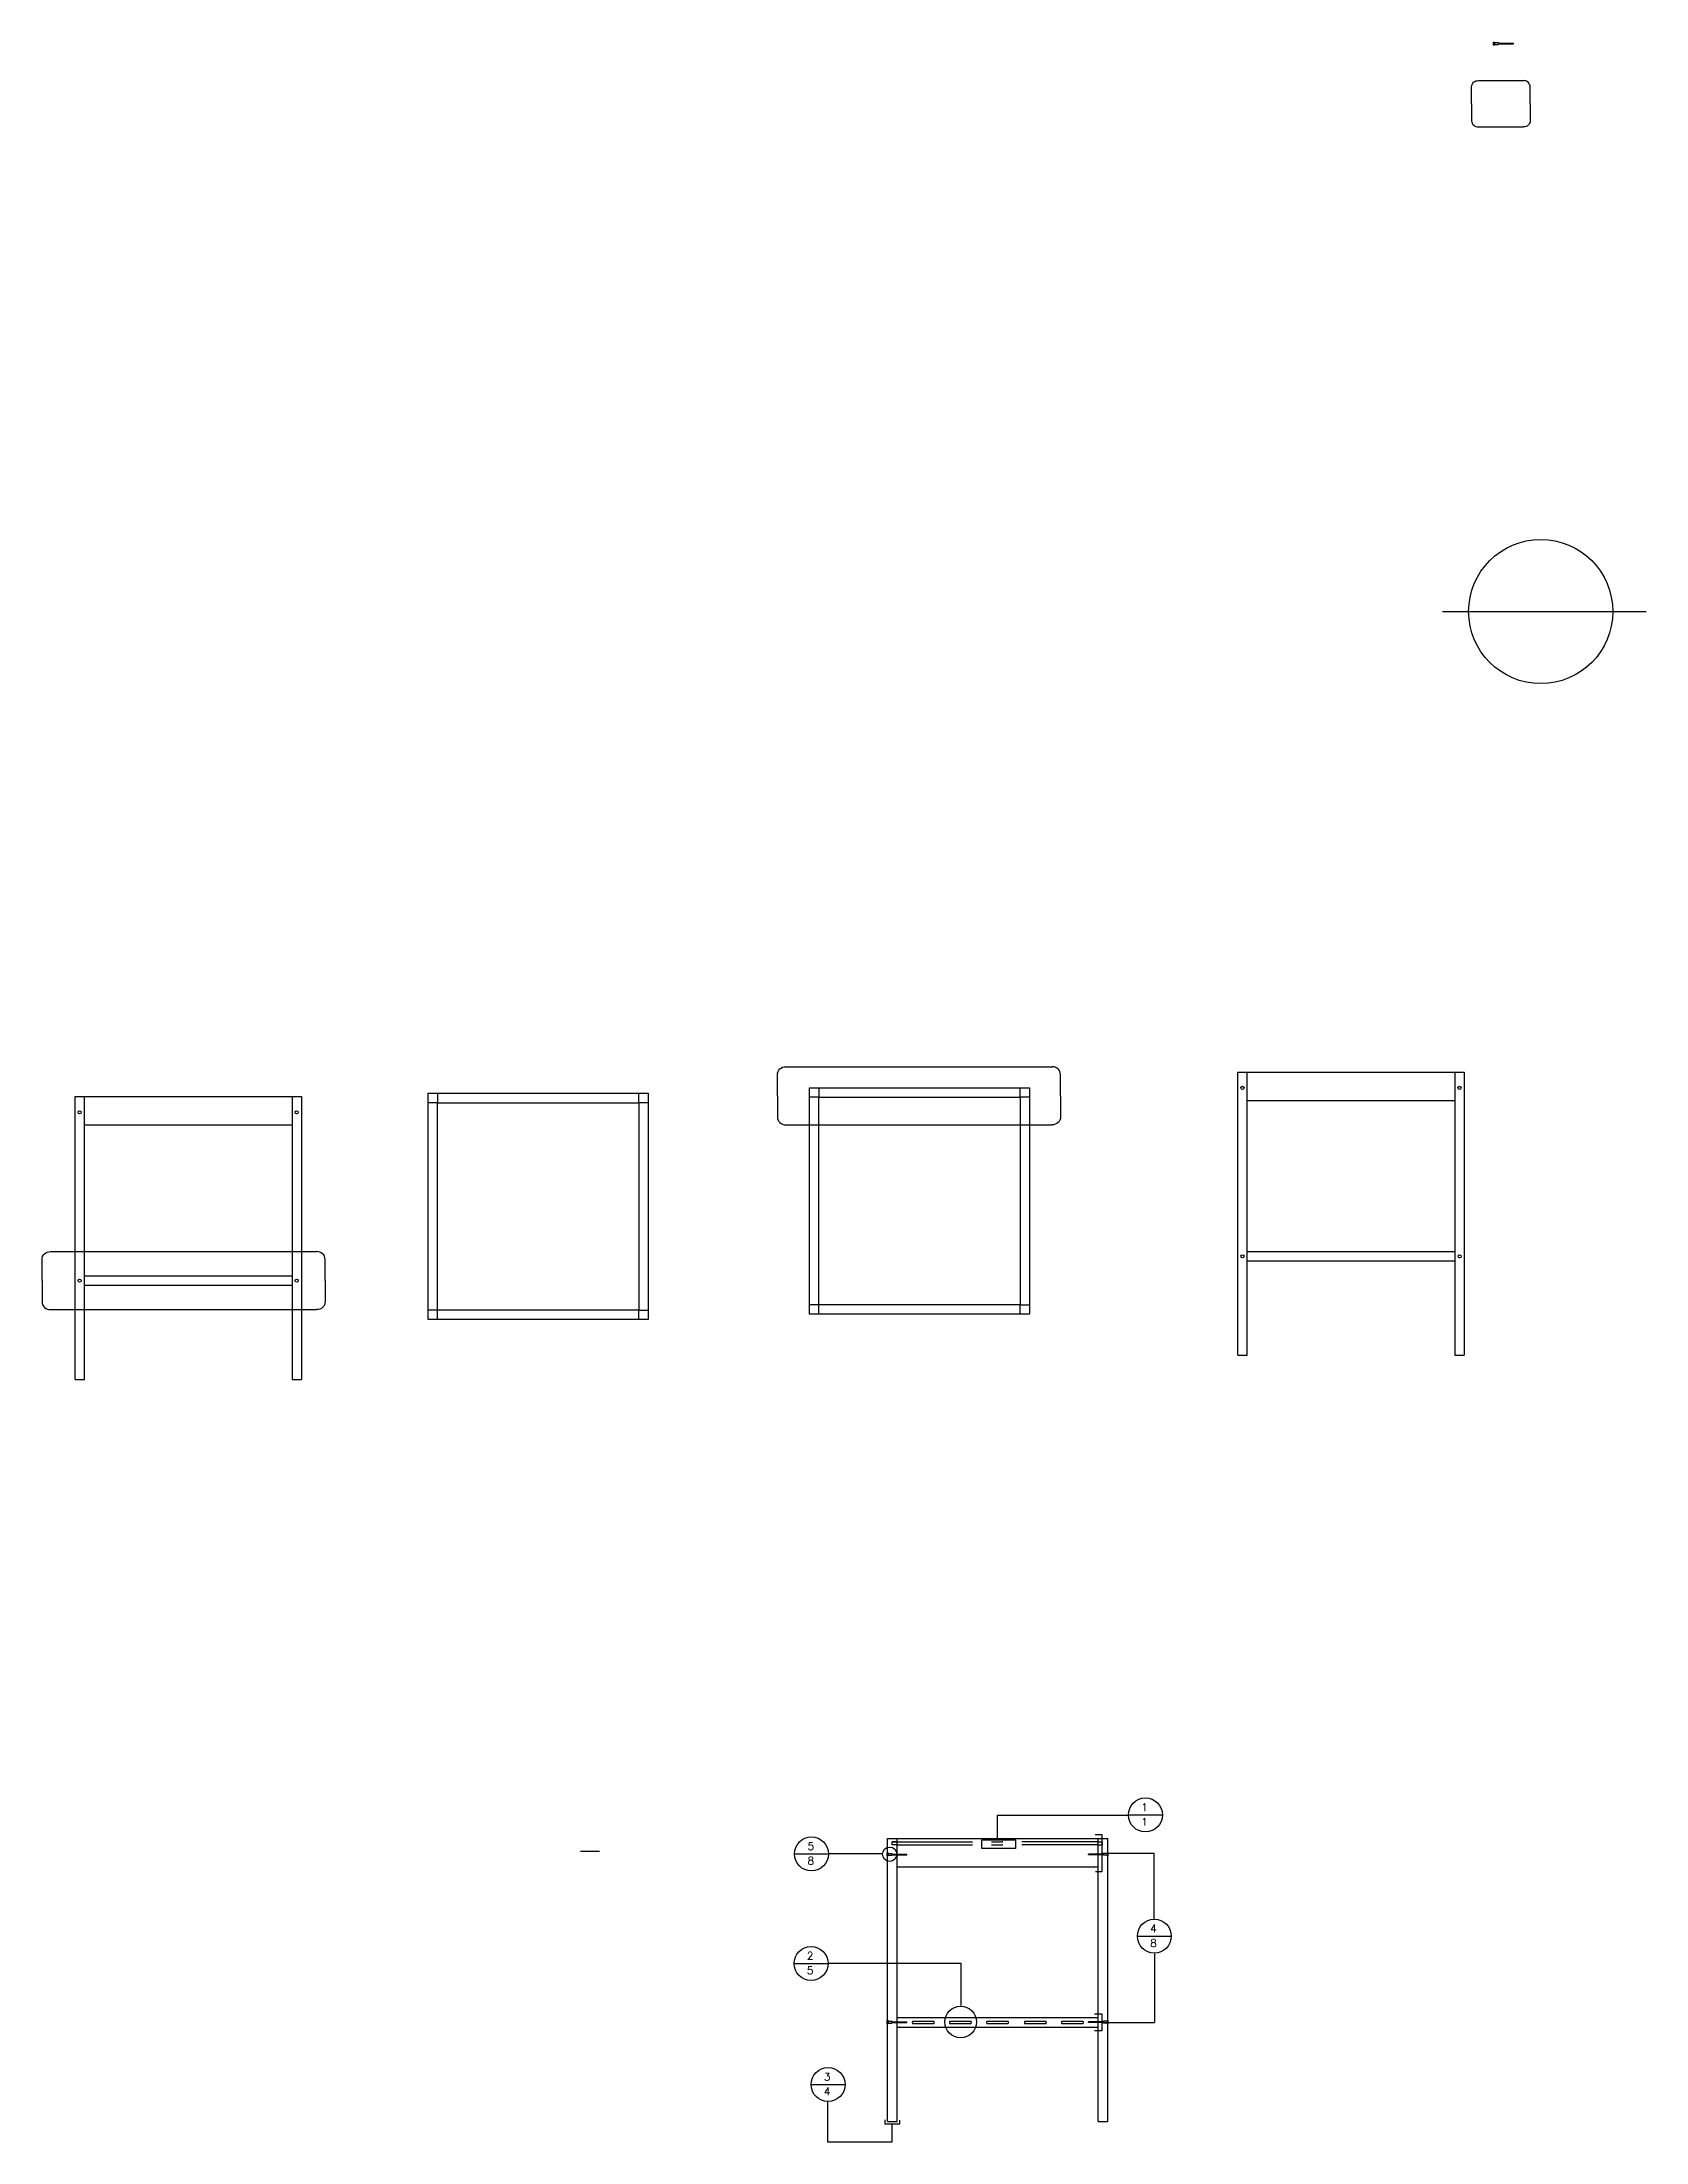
# Model space of a CAD drawing. Header units: millimetres. Extents: x -863 to 1110, y -422 to 583.
# Drawn here: x -304.9 to -49.9, y 231.4 to 565.4 of the extents above; entities that cross this region are included whole.
import ezdxf
from ezdxf.enums import TextEntityAlignment as Align

# ---------------------------------------------------------------- set-up
doc = ezdxf.new("R2010")
doc.units = ezdxf.units.MM
doc.linetypes.add('ACAD_ISO02W100', pattern=[15, 12, -3])
doc.layers.get('0').update_dxf_attribs({"color": 51})
for name, color, linetype in [('Dettagli', 252, 'Continuous'), ('Linee da tratteggiare', 9, 'ACAD_ISO02W100'), ('Simboli', 10, 'Continuous'), ('Simbolo zoom', 140, 'Continuous')]:
    doc.layers.add(name, color=color, linetype=linetype)
doc.styles.add('E-ROMANS', font='romans.shx', dxfattribs={"width": 0.8})

msp = doc.modelspace()

# ---------------------------------------------------------------- linework, layer by layer
for p, q in [((-74.17, 564.85), (-74.17, 565.35)), ((-74.17, 565.35), (-74.02, 565.35)), ((-74.02, 564.85), (-74.17, 564.85)), ((-74.02, 565.35), (-74.02, 564.85)), ((-74.02, 565.25), (-73.42, 565.25)), ((-74.02, 564.95), (-73.42, 564.95)), ((-73.42, 565.25), (-73.42, 564.95)), ((-73.42, 565.21), (-71.02, 565.15)), ((-73.42, 565), (-71.02, 565.05)), ((-71.02, 565.05), (-71.02, 565.15)), ((-114.82, 356.53), (-114.82, 401.54)), ((-114.82, 401.54), (-78.82, 401.54)), ((-113.32, 356.53), (-113.32, 401.54)), ((-80.32, 401.54), (-80.32, 356.53)), ((-78.82, 401.54), (-78.82, 356.53)), ((-299.7, 352.66), (-299.7, 397.67)), ((-299.7, 397.67), (-263.7, 397.67)), ((-298.2, 352.66), (-298.2, 397.67)), ((-265.2, 397.67), (-265.2, 352.66)), ((-263.7, 397.67), (-263.7, 352.66)), ((-243.56, 362.19), (-243.56, 398.19)), ((-243.56, 398.19), (-208.56, 398.19)), ((-242.06, 398.19), (-242.06, 396.69)), ((-210.06, 396.69), (-210.06, 398.19)), ((-208.56, 398.19), (-208.56, 362.19)), ((-182.94, 363.06), (-182.94, 399.06)), ((-182.94, 399.06), (-147.94, 399.06)), ((-181.44, 397.56), (-182.94, 397.56)), ((-181.44, 399.06), (-181.44, 397.56)), ((-181.44, 397.56), (-149.44, 397.56)), ((-181.44, 364.56), (-181.44, 397.56)), ((-149.44, 397.56), (-149.44, 399.06)), ((-147.94, 397.56), (-149.44, 397.56)), ((-149.44, 397.56), (-149.44, 364.56)), ((-147.94, 399.06), (-147.94, 363.06)), ((-242.06, 396.69), (-243.56, 396.69)), ((-242.06, 396.69), (-210.06, 396.69)), ((-242.06, 363.69), (-242.06, 396.69)), ((-208.56, 396.69), (-210.06, 396.69)), ((-210.06, 396.69), (-210.06, 363.69)), ((-113.32, 397.04), (-80.32, 397.04)), ((-298.2, 393.17), (-265.2, 393.17)), ((-113.32, 373.04), (-80.32, 373.04)), ((-113.32, 371.54), (-80.32, 371.54)), ((-298.2, 369.17), (-265.2, 369.17)), ((-298.2, 367.67), (-265.2, 367.67)), ((-181.44, 364.56), (-182.94, 364.56)), ((-181.44, 363.06), (-181.44, 364.56)), ((-149.44, 364.56), (-181.44, 364.56)), ((-149.44, 363.06), (-149.44, 364.56)), ((-149.44, 364.56), (-147.94, 364.56)), ((-242.06, 363.69), (-243.56, 363.69)), ((-208.56, 362.19), (-243.56, 362.19)), ((-242.06, 362.19), (-242.06, 363.69)), ((-210.06, 363.69), (-242.06, 363.69)), ((-210.06, 362.19), (-210.06, 363.69)), ((-210.06, 363.69), (-208.56, 363.69)), ((-147.94, 363.06), (-182.94, 363.06)), ((-114.82, 356.53), (-113.32, 356.53)), ((-80.32, 356.53), (-78.82, 356.53)), ((-299.7, 352.66), (-298.2, 352.66)), ((-265.2, 352.66), (-263.7, 352.66)), ((-170.5, 279.7), (-135.51, 279.7)), ((-170.5, 277.41), (-170.5, 279.7)), ((-169, 277.25), (-169, 279.7)), ((-137.01, 277.24), (-137.01, 279.69)), ((-135.51, 277.41), (-135.51, 279.69)), ((-170.5, 250.74), (-170.5, 276.91)), ((-169, 250.58), (-169, 277.08)), ((-169, 275.2), (-137.01, 275.2)), ((-137.01, 250.57), (-137.01, 277.08)), ((-135.51, 250.74), (-135.51, 276.91)), ((-169, 251.2), (-137.01, 251.2)), ((-170.5, 234.7), (-170.5, 250.24)), ((-169, 234.7), (-169, 250.41)), ((-169, 249.7), (-137.01, 249.7)), ((-137.01, 234.69), (-137.01, 250.4)), ((-135.51, 234.69), (-135.51, 250.24)), ((-137.01, 234.69), (-135.51, 234.69))]:
    msp.add_line(p, q)
at = {"ltscale": 0.2}
for p, q in [((-82.26, 474.79), (-49.93, 474.79)), ((-170.5, 234.7), (-169, 234.7))]:
    msp.add_line(p, q, dxfattribs=at)
msp.add_circle((-66.67, 474.79), 11.46, dxfattribs=at)
for centre in [(-114.09, 399.04), (-79.58, 399.04), (-298.97, 395.17), (-264.47, 395.17), (-114.09, 372.27), (-79.57, 372.27), (-298.97, 368.4), (-264.45, 368.4)]:
    msp.add_circle(centre, 0.25)
at = {"layer": 'Dettagli'}
msp.add_line((-216.33, 277.62), (-219.33, 277.62), dxfattribs=at)
at = {"layer": 'Linee da tratteggiare'}
for p, q in [((-170.58, 277.41), (-170.43, 277.41)), ((-170.58, 276.91), (-170.58, 277.41)), ((-170.43, 277.41), (-170.43, 276.91)), ((-170.43, 277.31), (-169.83, 277.31)), ((-169.83, 277.31), (-169.83, 277.01)), ((-169.83, 277.27), (-167.43, 277.21)), ((-169.76, 279.17), (-169.01, 279.17)), ((-169.01, 279.17), (-169.76, 279.17)), ((-169.76, 278.67), (-169.76, 279.17)), ((-169.01, 278.67), (-169.76, 278.67)), ((-169.01, 279.17), (-152.25, 279.18)), ((-169.01, 278.67), (-152.25, 278.68)), ((-167.43, 277.11), (-167.43, 277.21)), ((-137.18, 279.17), (-152.27, 279.18)), ((-137.18, 278.67), (-152.26, 278.68)), ((-136.19, 277.26), (-138.59, 277.21)), ((-138.59, 277.11), (-138.59, 277.21)), ((-137.2, 278.67), (-136.33, 278.67)), ((-137.18, 279.17), (-136.33, 279.17)), ((-136.33, 278.67), (-136.33, 279.17)), ((-135.59, 277.31), (-136.19, 277.31)), ((-136.19, 277.31), (-136.19, 277.01)), ((-135.44, 277.41), (-135.59, 277.41)), ((-135.59, 277.41), (-135.59, 276.91)), ((-135.44, 276.91), (-135.44, 277.41)), ((-170.43, 276.91), (-170.58, 276.91)), ((-170.43, 277.01), (-169.83, 277.01)), ((-169.83, 277.06), (-167.43, 277.11)), ((-136.19, 277.06), (-138.59, 277.11)), ((-135.59, 277.01), (-136.19, 277.01)), ((-135.59, 276.91), (-135.44, 276.91)), ((-170.58, 250.74), (-170.43, 250.74)), ((-170.58, 250.24), (-170.58, 250.74)), ((-170.43, 250.74), (-170.43, 250.24)), ((-170.43, 250.64), (-169.83, 250.64)), ((-169.83, 250.64), (-169.83, 250.34)), ((-169.83, 250.6), (-167.43, 250.54)), ((-167.43, 250.44), (-167.43, 250.54)), ((-136.19, 250.59), (-138.59, 250.54)), ((-138.59, 250.44), (-138.59, 250.54)), ((-135.59, 250.64), (-136.19, 250.64)), ((-136.19, 250.64), (-136.19, 250.34)), ((-135.44, 250.74), (-135.59, 250.74)), ((-135.59, 250.74), (-135.59, 250.24)), ((-135.44, 250.24), (-135.44, 250.74)), ((-170.43, 250.24), (-170.58, 250.24)), ((-170.43, 250.34), (-169.83, 250.34)), ((-169.83, 250.39), (-167.43, 250.44)), ((-136.19, 250.39), (-138.59, 250.44)), ((-135.59, 250.34), (-136.19, 250.34)), ((-135.59, 250.24), (-135.44, 250.24))]:
    msp.add_line(p, q, dxfattribs=at)
for points in [[(-166.51, 250.62, 0.401748), (-166.51, 250.25, 1.804147)], [(-163.17, 250.62, -0.464036), (-163.17, 250.25, 1.33829)], [(-160.61, 250.62, 0.401748), (-160.61, 250.25, 1.804147)], [(-157.27, 250.62, -0.464036), (-157.27, 250.25, 1.33829)], [(-154.7, 250.62, 0.401748), (-154.7, 250.25, 1.804147)], [(-151.36, 250.62, -0.464036), (-151.36, 250.25, 1.33829)], [(-148.69, 250.62, 0.401748), (-148.69, 250.25, 1.804147)], [(-145.35, 250.62, -0.464036), (-145.35, 250.25, 1.33829)], [(-142.8, 250.62, 0.401748), (-142.8, 250.25, 1.804147)], [(-139.46, 250.62, -0.464036), (-139.46, 250.25, 1.33829)]]:
    msp.add_lwpolyline(points, format="xyb", dxfattribs=at)
for points in [[(-166.51, 250.62), (-163.17, 250.62)], [(-160.61, 250.62), (-157.27, 250.62)], [(-154.7, 250.62), (-151.36, 250.62)], [(-148.69, 250.62), (-145.35, 250.62)], [(-142.8, 250.62), (-139.46, 250.62)], [(-166.51, 250.25), (-163.17, 250.25)], [(-160.61, 250.25), (-157.27, 250.25)], [(-154.7, 250.25), (-151.36, 250.25)], [(-148.69, 250.25), (-145.35, 250.25)], [(-142.8, 250.25), (-139.46, 250.25)]]:
    msp.add_lwpolyline(points, dxfattribs=at)
at = {"layer": 'Simboli', "ltscale": 0.2}
for p, q in [((-153.01, 279.49), (-153.01, 283.41)), ((-153.01, 283.41), (-132.22, 283.41)), ((-171.38, 277.24), (-179.91, 277.24)), ((-137.51, 280.34), (-136.47, 280.34)), ((-136.47, 280.34), (-136.47, 274.4)), ((-136.47, 277.37), (-128.14, 277.37)), ((-128.14, 266.88), (-128.14, 277.37)), ((-136.47, 274.4), (-137.47, 274.4)), ((-128.08, 261.37), (-128.08, 250.43)), ((-158.8, 259.79), (-179.94, 259.79)), ((-158.8, 253.12), (-158.8, 259.79)), ((-137.62, 251.79), (-136.45, 251.79)), ((-136.45, 251.79), (-136.45, 249.09)), ((-136.45, 249.09), (-137.59, 249.09)), ((-136.45, 250.44), (-128.07, 250.44)), ((-180.09, 237.79), (-180.09, 231.43)), ((-170.97, 234.93), (-170.97, 234.32)), ((-170.97, 234.32), (-168.58, 234.32)), ((-169.78, 231.43), (-169.78, 234.32)), ((-168.58, 234.32), (-168.58, 234.89)), ((-180.09, 231.43), (-169.78, 231.43))]:
    msp.add_line(p, q, dxfattribs=at)
at = {"layer": 'Simboli'}
for p, q in [((-132.22, 283.43), (-126.82, 283.43)), ((-185.31, 277.23), (-179.91, 277.23)), ((-130.8, 264.16), (-125.4, 264.16)), ((-185.38, 259.81), (-179.98, 259.81)), ((-182.68, 240.56), (-177.28, 240.56))]:
    msp.add_line(p, q, dxfattribs=at)
at = {"layer": 'Simboli', "ltscale": 0.2}
msp.add_lwpolyline([(-155.52, 279.46), (-150.2, 279.46), (-150.2, 278.11), (-155.52, 278.11)], close=True, dxfattribs=at)
at = {"layer": 'Simboli'}
for centre in [(-129.52, 283.43), (-182.61, 277.23), (-128.1, 264.16), (-182.68, 259.81), (-179.98, 240.56)]:
    msp.add_circle(centre, 2.7, dxfattribs=at)
at = {"layer": 'Simboli', "ltscale": 0.2}
for centre, radius in [((-170.18, 277.19), 1.14), ((-158.88, 250.52), 2.51)]:
    msp.add_circle(centre, radius, dxfattribs=at)
at = {"layer": 'Simbolo zoom'}
for p, q in [((-76.58, 559.21), (-69.38, 559.21)), ((-76.58, 551.84), (-69.44, 551.84)), ((-186.7, 402.38), (-144.31, 402.38)), ((-186.7, 393.18), (-144.37, 393.18)), ((-303.62, 373), (-261.23, 373)), ((-303.62, 363.8), (-261.29, 363.8))]:
    msp.add_line(p, q, dxfattribs=at)
for points in [[(-77.65, 555.52), (-77.65, 558.21, -0.433709), (-76.58, 559.21, 0.03067)], [(-68.35, 555.52), (-68.35, 558.21, 0.433709), (-69.42, 559.21, -0.03067)], [(-77.65, 555.53), (-77.65, 552.83, 0.433709), (-76.58, 551.84, -0.03067)], [(-68.35, 555.53), (-68.35, 552.83, -0.433709), (-69.42, 551.84, 0.03067)], [(-188.03, 397.77), (-188.03, 401.14, -0.433709), (-186.7, 402.38, 0.03067)], [(-143.02, 397.77), (-143.02, 401.14, 0.433709), (-144.35, 402.38, -0.03067)], [(-188.03, 397.79), (-188.03, 394.43, 0.433709), (-186.7, 393.18, -0.03067)], [(-143.02, 397.79), (-143.02, 394.43, -0.433709), (-144.35, 393.18, 0.03067)], [(-304.95, 368.39), (-304.95, 371.76, -0.433709), (-303.62, 373, 0.03067)], [(-259.94, 368.39), (-259.94, 371.76, 0.433709), (-261.27, 373, -0.03067)], [(-304.95, 368.41), (-304.95, 365.05, 0.433709), (-303.62, 363.8, -0.03067)], [(-259.94, 368.41), (-259.94, 365.05, -0.433709), (-261.27, 363.8, 0.03067)]]:
    msp.add_lwpolyline(points, format="xyb", dxfattribs=at)

# ---------------------------------------------------------------- texts
at = {"layer": 'Simboli', "style": 'E-ROMANS'}
for s, p in [('1', (-129.65, 284.66)), ('1', (-129.65, 282.34)), ('5', (-182.73, 278.46)), ('8', (-182.73, 276.15)), ('4', (-128.23, 265.39)), ('2', (-182.81, 261.04)), ('8', (-128.23, 263.07)), ('5', (-182.81, 258.73)), ('3', (-180.11, 241.79)), ('4', (-180.11, 239.47))]:
    msp.add_text(s, height=1.21, dxfattribs=at).set_placement(p, align=Align.MIDDLE_CENTER)

doc.saveas('drawing.dxf')
